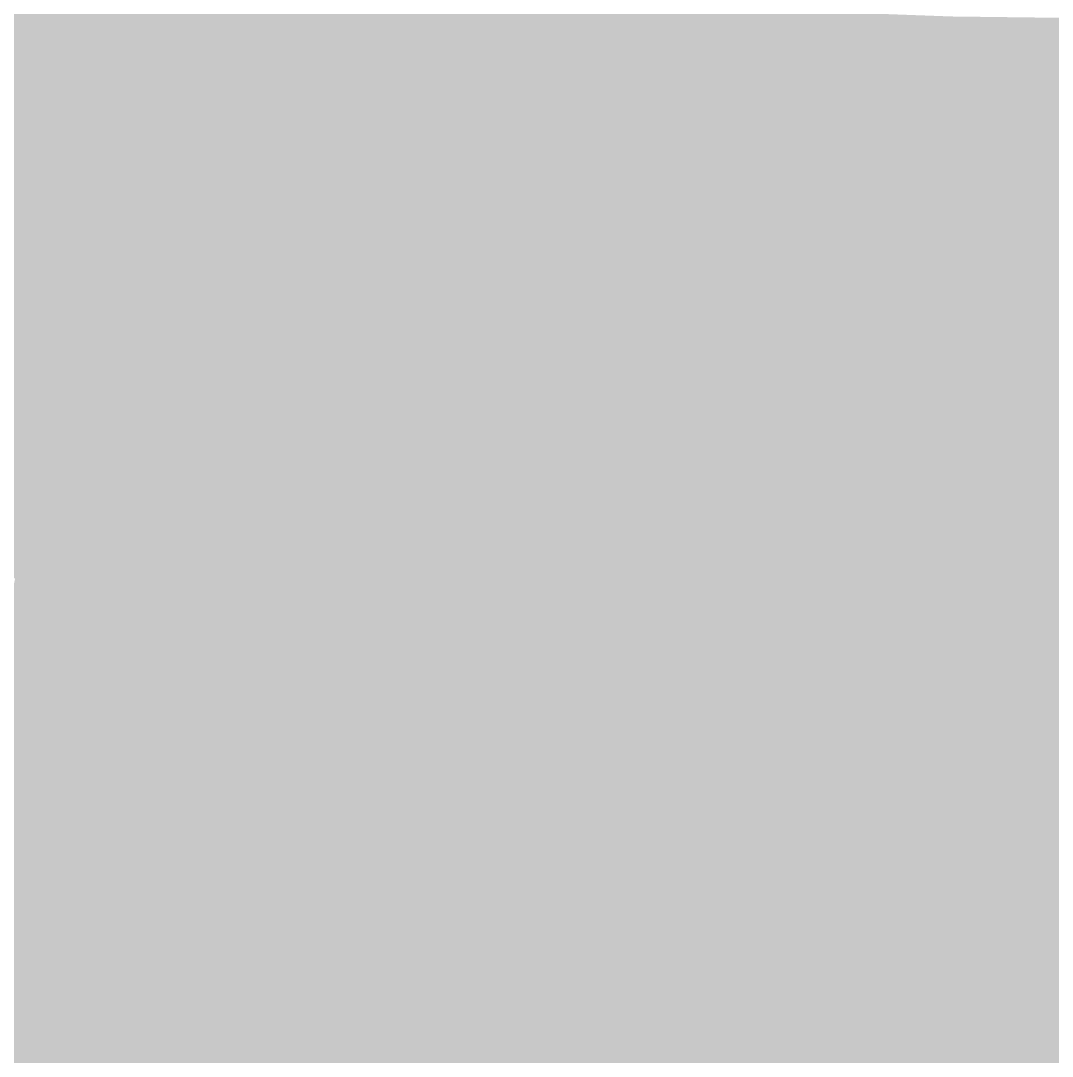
# Model space of a CAD drawing. Header units: inches. Extents: x -266 to 784, y -170 to 213.
# Drawn here: x -25.23 to -0.37, y -139.01 to -114.07 of the extents above; entities that cross this region are included whole.
import ezdxf

# ---------------------------------------------------------------- set-up
doc = ezdxf.new("R2010")
doc.units = ezdxf.units.IN
doc.header["$MEASUREMENT"] = 0

msp = doc.modelspace()

# ---------------------------------------------------------------- linework, layer by layer
at = {"color": 181, "true_color": 0x9b74ea}
msp.add_solid([(-19.660617, -113.306929), (-19.831579, -114.292207), (-22.435387, -112.790307), (-22.630477, -113.771093)], dxfattribs=at)
at = {"color": 181, "true_color": 0xa376ee}
msp.add_solid([(-13.954817, -113.142667), (-14.077228, -114.135146), (-16.727274, -112.766122), (-16.874005, -113.755299)], dxfattribs=at)
at = {"color": 193, "true_color": 0x9572e5}
msp.add_solid([(-22.630477, -113.771093), (-22.825568, -114.751878), (-25.415744, -113.181447), (-25.634845, -114.157149)], dxfattribs=at)
at = {"color": 181, "true_color": 0xa676ee}
msp.add_solid([(-11.173954, -113.451059), (-11.271971, -114.446244), (-13.954817, -113.142667), (-14.077228, -114.135146)], dxfattribs=at)
at = {"color": 181, "true_color": 0x9e74ea}
msp.add_solid([(-16.874005, -113.755299), (-17.020735, -114.744475), (-19.660617, -113.306929), (-19.831579, -114.292207)], dxfattribs=at)
at = {"color": 181, "true_color": 0xa976ee}
msp.add_solid([(-8.38636, -113.691112), (-8.459925, -114.688403), (-11.173954, -113.451059), (-11.271971, -114.446244)], dxfattribs=at)
at = {"color": 181, "true_color": 0xac76ee}
msp.add_solid([(-5.593715, -113.862682), (-5.642783, -114.861477), (-8.38636, -113.691112), (-8.459925, -114.688403)], dxfattribs=at)
at = {"color": 193, "true_color": 0x9872e5}
msp.add_solid([(-19.831579, -114.292207), (-20.002541, -115.277484), (-22.630477, -113.771093), (-22.825568, -114.751878)], dxfattribs=at)
at = {"color": 181, "true_color": 0xa074ea}
msp.add_solid([(-14.077228, -114.135146), (-14.199638, -115.127626), (-16.874005, -113.755299), (-17.020735, -114.744475)], dxfattribs=at)
at = {"color": 181, "true_color": 0xae76ee}
msp.add_solid([(-2.7977, -113.965665), (-2.822241, -114.965364), (-5.593715, -113.862682), (-5.642783, -114.861477)], dxfattribs=at)
at = {"color": 191, "true_color": 0xb176ee}
msp.add_solid([(0, -114), (0, -115), (-2.7977, -113.965665), (-2.822241, -114.965364)], dxfattribs=at)
at = {"color": 193, "true_color": 0x9370e1}
msp.add_solid([(-22.825568, -114.751878), (-23.020658, -115.732663), (-25.634845, -114.157149), (-25.853946, -115.132851)], dxfattribs=at)
at = {"color": 181, "true_color": 0xa374ea}
msp.add_solid([(-11.271971, -114.446244), (-11.369988, -115.441428), (-14.077228, -114.135146), (-14.199638, -115.127626)], dxfattribs=at)
at = {"color": 193, "true_color": 0x9b72e5}
msp.add_solid([(-17.020735, -114.744475), (-17.167466, -115.733652), (-19.831579, -114.292207), (-20.002541, -115.277484)], dxfattribs=at)
at = {"color": 181, "true_color": 0xa674ea}
msp.add_solid([(-8.459925, -114.688403), (-8.533489, -115.685693), (-11.271971, -114.446244), (-11.369988, -115.441428)], dxfattribs=at)
at = {"color": 181, "true_color": 0xa974ea}
msp.add_solid([(-5.642783, -114.861477), (-5.69185, -115.860273), (-8.459925, -114.688403), (-8.533489, -115.685693)], dxfattribs=at)
at = {"color": 193, "true_color": 0x9570e1}
msp.add_solid([(-20.002541, -115.277484), (-20.173503, -116.262762), (-22.825568, -114.751878), (-23.020658, -115.732663)], dxfattribs=at)
at = {"color": 193, "true_color": 0x9d72e5}
msp.add_solid([(-14.199638, -115.127626), (-14.322049, -116.120106), (-17.020735, -114.744475), (-17.167466, -115.733652)], dxfattribs=at)
at = {"color": 181, "true_color": 0xab74ea}
msp.add_solid([(-2.822241, -114.965364), (-2.846783, -115.965063), (-5.642783, -114.861477), (-5.69185, -115.860273)], dxfattribs=at)
at = {"color": 181, "true_color": 0xae74ea}
msp.add_solid([(0, -115), (0, -116), (-2.822241, -114.965364), (-2.846783, -115.965063)], dxfattribs=at)
at = {"color": 193, "true_color": 0x906edd}
msp.add_solid([(-23.020658, -115.732663), (-23.215748, -116.713448), (-25.853946, -115.132851), (-26.073048, -116.108553)], dxfattribs=at)
at = {"color": 193, "true_color": 0xa072e5}
msp.add_solid([(-11.369988, -115.441428), (-11.468005, -116.436613), (-14.199638, -115.127626), (-14.322049, -116.120106)], dxfattribs=at)
at = {"color": 193, "true_color": 0x9870e1}
msp.add_solid([(-17.167466, -115.733652), (-17.314196, -116.722828), (-20.002541, -115.277484), (-20.173503, -116.262762)], dxfattribs=at)
at = {"color": 181, "true_color": 0xa372e5}
msp.add_solid([(-8.533489, -115.685693), (-8.607054, -116.682983), (-11.369988, -115.441428), (-11.468005, -116.436613)], dxfattribs=at)
at = {"color": 181, "true_color": 0xa572e5}
msp.add_solid([(-5.69185, -115.860273), (-5.740918, -116.859068), (-8.533489, -115.685693), (-8.607054, -116.682983)], dxfattribs=at)
at = {"color": 193, "true_color": 0x926edd}
msp.add_solid([(-20.173503, -116.262762), (-20.344465, -117.248039), (-23.020658, -115.732663), (-23.215748, -116.713448)], dxfattribs=at)
at = {"color": 193, "true_color": 0x9a70e1}
msp.add_solid([(-14.322049, -116.120106), (-14.44446, -117.112585), (-17.167466, -115.733652), (-17.314196, -116.722828)], dxfattribs=at)
at = {"color": 203, "true_color": 0xa872e5}
msp.add_solid([(-2.846783, -115.965063), (-2.871324, -116.964762), (-5.69185, -115.860273), (-5.740918, -116.859068)], dxfattribs=at)
at = {"color": 203, "true_color": 0xab72e5}
msp.add_solid([(0, -116), (0, -117), (-2.846783, -115.965063), (-2.871324, -116.964762)], dxfattribs=at)
at = {"color": 193, "true_color": 0x8d6cd9}
msp.add_solid([(-23.215748, -116.713448), (-23.410839, -117.694234), (-26.073048, -116.108553), (-26.292149, -117.084256)], dxfattribs=at)
at = {"color": 193, "true_color": 0x9d70e1}
msp.add_solid([(-11.468005, -116.436613), (-11.566023, -117.431798), (-14.322049, -116.120106), (-14.44446, -117.112585)], dxfattribs=at)
at = {"color": 193, "true_color": 0x956edd}
msp.add_solid([(-17.314196, -116.722828), (-17.460926, -117.712005), (-20.173503, -116.262762), (-20.344465, -117.248039)], dxfattribs=at)
at = {"color": 193, "true_color": 0xa070e1}
msp.add_solid([(-8.607054, -116.682983), (-8.680619, -117.680274), (-11.468005, -116.436613), (-11.566023, -117.431798)], dxfattribs=at)
at = {"color": 193, "true_color": 0x8f6cd9}
msp.add_solid([(-20.344465, -117.248039), (-20.515427, -118.233317), (-23.215748, -116.713448), (-23.410839, -117.694234)], dxfattribs=at)
at = {"color": 193, "true_color": 0xa270e1}
msp.add_solid([(-5.740918, -116.859068), (-5.789986, -117.857864), (-8.607054, -116.682983), (-8.680619, -117.680274)], dxfattribs=at)
at = {"color": 193, "true_color": 0x986edd}
msp.add_solid([(-14.44446, -117.112585), (-14.56687, -118.105065), (-17.314196, -116.722828), (-17.460926, -117.712005)], dxfattribs=at)
at = {"color": 193, "true_color": 0xa570e1}
msp.add_solid([(-2.871324, -116.964762), (-2.895865, -117.964461), (-5.740918, -116.859068), (-5.789986, -117.857864)], dxfattribs=at)
at = {"color": 203, "true_color": 0xa870e1}
msp.add_solid([(0, -117), (0, -118), (-2.871324, -116.964762), (-2.895865, -117.964461)], dxfattribs=at)
at = {"color": 183, "true_color": 0x8a6ad4}
msp.add_solid([(-23.410839, -117.694234), (-23.605929, -118.675019), (-26.292149, -117.084256), (-26.51125, -118.059958)], dxfattribs=at)
at = {"color": 193, "true_color": 0x9a6edd}
msp.add_solid([(-11.566023, -117.431798), (-11.66404, -118.426982), (-14.44446, -117.112585), (-14.56687, -118.105065)], dxfattribs=at)
at = {"color": 193, "true_color": 0x926cd9}
msp.add_solid([(-17.460926, -117.712005), (-17.607657, -118.701181), (-20.344465, -117.248039), (-20.515427, -118.233317)], dxfattribs=at)
at = {"color": 193, "true_color": 0x9d6edd}
msp.add_solid([(-8.680619, -117.680274), (-8.754183, -118.677564), (-11.566023, -117.431798), (-11.66404, -118.426982)], dxfattribs=at)
at = {"color": 193, "true_color": 0x8d6ad4}
msp.add_solid([(-20.515427, -118.233317), (-20.686389, -119.218595), (-23.410839, -117.694234), (-23.605929, -118.675019)], dxfattribs=at)
at = {"color": 193, "true_color": 0x956cd9}
msp.add_solid([(-14.56687, -118.105065), (-14.689281, -119.097544), (-17.460926, -117.712005), (-17.607657, -118.701181)], dxfattribs=at)
at = {"color": 193, "true_color": 0x9f6edd}
msp.add_solid([(-5.789986, -117.857864), (-5.839053, -118.856659), (-8.680619, -117.680274), (-8.754183, -118.677564)], dxfattribs=at)
at = {"color": 193, "true_color": 0xa26edd}
msp.add_solid([(-2.895865, -117.964461), (-2.920406, -118.964159), (-5.789986, -117.857864), (-5.839053, -118.856659)], dxfattribs=at)
at = {"color": 193, "true_color": 0xa56edd}
msp.add_solid([(0, -118), (0, -119), (-2.895865, -117.964461), (-2.920406, -118.964159)], dxfattribs=at)
at = {"color": 183, "true_color": 0x8768d0}
msp.add_solid([(-23.605929, -118.675019), (-23.801019, -119.655804), (-26.51125, -118.059958), (-26.730351, -119.03566)], dxfattribs=at)
at = {"color": 193, "true_color": 0x976cd9}
msp.add_solid([(-11.66404, -118.426982), (-11.762057, -119.422167), (-14.56687, -118.105065), (-14.689281, -119.097544)], dxfattribs=at)
at = {"color": 193, "true_color": 0x8f6ad4}
msp.add_solid([(-17.607657, -118.701181), (-17.754387, -119.690358), (-20.515427, -118.233317), (-20.686389, -119.218595)], dxfattribs=at)
at = {"color": 193, "true_color": 0x9a6cd9}
msp.add_solid([(-8.754183, -118.677564), (-8.827748, -119.674855), (-11.66404, -118.426982), (-11.762057, -119.422167)], dxfattribs=at)
at = {"color": 183, "true_color": 0x8a68d0}
msp.add_solid([(-20.686389, -119.218595), (-20.85735, -120.203872), (-23.605929, -118.675019), (-23.801019, -119.655804)], dxfattribs=at)
at = {"color": 193, "true_color": 0x926ad4}
msp.add_solid([(-14.689281, -119.097544), (-14.811692, -120.090024), (-17.607657, -118.701181), (-17.754387, -119.690358)], dxfattribs=at)
at = {"color": 193, "true_color": 0x9c6cd9}
msp.add_solid([(-5.839053, -118.856659), (-5.888121, -119.855455), (-8.754183, -118.677564), (-8.827748, -119.674855)], dxfattribs=at)
at = {"color": 193, "true_color": 0x9f6cd9}
msp.add_solid([(-2.920406, -118.964159), (-2.944947, -119.963858), (-5.839053, -118.856659), (-5.888121, -119.855455)], dxfattribs=at)
at = {"color": 193, "true_color": 0xa16cd9}
msp.add_solid([(0, -119), (0, -120), (-2.920406, -118.964159), (-2.944947, -119.963858)], dxfattribs=at)
at = {"color": 183, "true_color": 0x8565cc}
msp.add_solid([(-23.801019, -119.655804), (-23.99611, -120.636589), (-26.730351, -119.03566), (-26.949453, -120.011362)], dxfattribs=at)
at = {"color": 193, "true_color": 0x946ad4}
msp.add_solid([(-11.762057, -119.422167), (-11.860074, -120.417352), (-14.689281, -119.097544), (-14.811692, -120.090024)], dxfattribs=at)
at = {"color": 183, "true_color": 0x8c68d0}
msp.add_solid([(-17.754387, -119.690358), (-17.901118, -120.679534), (-20.686389, -119.218595), (-20.85735, -120.203872)], dxfattribs=at)
at = {"color": 193, "true_color": 0x976ad4}
msp.add_solid([(-8.827748, -119.674855), (-8.901312, -120.672145), (-11.762057, -119.422167), (-11.860074, -120.417352)], dxfattribs=at)
at = {"color": 183, "true_color": 0x8765cc}
msp.add_solid([(-20.85735, -120.203872), (-21.028312, -121.18915), (-23.801019, -119.655804), (-23.99611, -120.636589)], dxfattribs=at)
at = {"color": 193, "true_color": 0x8f68d0}
msp.add_solid([(-14.811692, -120.090024), (-14.934102, -121.082503), (-17.754387, -119.690358), (-17.901118, -120.679534)], dxfattribs=at)
at = {"color": 193, "true_color": 0x996ad4}
msp.add_solid([(-5.888121, -119.855455), (-5.937189, -120.85425), (-8.827748, -119.674855), (-8.901312, -120.672145)], dxfattribs=at)
at = {"color": 193, "true_color": 0x9c6ad4}
msp.add_solid([(-2.944947, -119.963858), (-2.969489, -120.963557), (-5.888121, -119.855455), (-5.937189, -120.85425)], dxfattribs=at)
at = {"color": 183, "true_color": 0x8263c8}
msp.add_solid([(-23.99611, -120.636589), (-24.1912, -121.617375), (-26.949453, -120.011362), (-27.168554, -120.987064)], dxfattribs=at)
at = {"color": 183, "true_color": 0x8965cc}
msp.add_solid([(-17.901118, -120.679534), (-18.047848, -121.668711), (-20.85735, -120.203872), (-21.028312, -121.18915)], dxfattribs=at)
at = {"color": 193, "true_color": 0x9168d0}
msp.add_solid([(-11.860074, -120.417352), (-11.958091, -121.412537), (-14.811692, -120.090024), (-14.934102, -121.082503)], dxfattribs=at)
at = {"color": 193, "true_color": 0x9e6ad4}
msp.add_solid([(0, -120), (0, -121), (-2.944947, -119.963858), (-2.969489, -120.963557)], dxfattribs=at)
at = {"color": 193, "true_color": 0x9468d0}
msp.add_solid([(-8.901312, -120.672145), (-8.974877, -121.669436), (-11.860074, -120.417352), (-11.958091, -121.412537)], dxfattribs=at)
at = {"color": 183, "true_color": 0x8463c8}
msp.add_solid([(-21.028312, -121.18915), (-21.199274, -122.174428), (-23.99611, -120.636589), (-24.1912, -121.617375)], dxfattribs=at)
at = {"color": 183, "true_color": 0x8c65cc}
msp.add_solid([(-14.934102, -121.082503), (-15.056513, -122.074983), (-17.901118, -120.679534), (-18.047848, -121.668711)], dxfattribs=at)
at = {"color": 193, "true_color": 0x9668d0}
msp.add_solid([(-5.937189, -120.85425), (-5.986256, -121.853046), (-8.901312, -120.672145), (-8.974877, -121.669436)], dxfattribs=at)
at = {"color": 193, "true_color": 0x9968d0}
msp.add_solid([(-2.969489, -120.963557), (-2.99403, -121.963256), (-5.937189, -120.85425), (-5.986256, -121.853046)], dxfattribs=at)
at = {"color": 183, "true_color": 0x7f61c3}
msp.add_solid([(-24.1912, -121.617375), (-24.38629, -122.59816), (-27.168554, -120.987064), (-27.387655, -121.962766)], dxfattribs=at)
at = {"color": 183, "true_color": 0x8763c8}
msp.add_solid([(-18.047848, -121.668711), (-18.194579, -122.657887), (-21.028312, -121.18915), (-21.199274, -122.174428)], dxfattribs=at)
at = {"color": 193, "true_color": 0x8e65cc}
msp.add_solid([(-11.958091, -121.412537), (-12.056108, -122.407721), (-14.934102, -121.082503), (-15.056513, -122.074983)], dxfattribs=at)
at = {"color": 193, "true_color": 0x9b68d0}
msp.add_solid([(0, -121), (0, -122), (-2.969489, -120.963557), (-2.99403, -121.963256)], dxfattribs=at)
at = {"color": 193, "true_color": 0x9165cc}
msp.add_solid([(-8.974877, -121.669436), (-9.048441, -122.666726), (-11.958091, -121.412537), (-12.056108, -122.407721)], dxfattribs=at)
at = {"color": 183, "true_color": 0x8161c3}
msp.add_solid([(-21.199274, -122.174428), (-21.370236, -123.159705), (-24.1912, -121.617375), (-24.38629, -122.59816)], dxfattribs=at)
at = {"color": 183, "true_color": 0x8963c8}
msp.add_solid([(-15.056513, -122.074983), (-15.178924, -123.067462), (-18.047848, -121.668711), (-18.194579, -122.657887)], dxfattribs=at)
at = {"color": 193, "true_color": 0x9365cc}
msp.add_solid([(-5.986256, -121.853046), (-6.035324, -122.851841), (-8.974877, -121.669436), (-9.048441, -122.666726)], dxfattribs=at)
at = {"color": 193, "true_color": 0x9565cc}
msp.add_solid([(-2.99403, -121.963256), (-3.018571, -122.962955), (-5.986256, -121.853046), (-6.035324, -122.851841)], dxfattribs=at)
at = {"color": 183, "true_color": 0x7c5fbf}
msp.add_solid([(-24.38629, -122.59816), (-24.581381, -123.578945), (-27.387655, -121.962766), (-27.606756, -122.938468)], dxfattribs=at)
at = {"color": 183, "true_color": 0x8461c3}
msp.add_solid([(-18.194579, -122.657887), (-18.341309, -123.647064), (-21.199274, -122.174428), (-21.370236, -123.159705)], dxfattribs=at)
at = {"color": 183, "true_color": 0x8b63c8}
msp.add_solid([(-12.056108, -122.407721), (-12.154125, -123.402906), (-15.056513, -122.074983), (-15.178924, -123.067462)], dxfattribs=at)
at = {"color": 193, "true_color": 0x9865cc}
msp.add_solid([(0, -122), (0, -123), (-2.99403, -121.963256), (-3.018571, -122.962955)], dxfattribs=at)
at = {"color": 193, "true_color": 0x8e63c8}
msp.add_solid([(-9.048441, -122.666726), (-9.122006, -123.664017), (-12.056108, -122.407721), (-12.154125, -123.402906)], dxfattribs=at)
at = {"color": 183, "true_color": 0x7e5fbf}
msp.add_solid([(-21.370236, -123.159705), (-21.541198, -124.144983), (-24.38629, -122.59816), (-24.581381, -123.578945)], dxfattribs=at)
at = {"color": 183, "true_color": 0x8661c3}
msp.add_solid([(-15.178924, -123.067462), (-15.301334, -124.059942), (-18.194579, -122.657887), (-18.341309, -123.647064)], dxfattribs=at)
at = {"color": 193, "true_color": 0x9063c8}
msp.add_solid([(-6.035324, -122.851841), (-6.084392, -123.850637), (-9.048441, -122.666726), (-9.122006, -123.664017)], dxfattribs=at)
at = {"color": 183, "true_color": 0x795dbb}
msp.add_solid([(-24.581381, -123.578945), (-24.776471, -124.559731), (-27.606756, -122.938468), (-27.825858, -123.914171)], dxfattribs=at)
at = {"color": 193, "true_color": 0x9263c8}
msp.add_solid([(-3.018571, -122.962955), (-3.043112, -123.962654), (-6.035324, -122.851841), (-6.084392, -123.850637)], dxfattribs=at)
at = {"color": 183, "true_color": 0x815fbf}
msp.add_solid([(-18.341309, -123.647064), (-18.48804, -124.63624), (-21.370236, -123.159705), (-21.541198, -124.144983)], dxfattribs=at)
at = {"color": 183, "true_color": 0x8861c3}
msp.add_solid([(-12.154125, -123.402906), (-12.252143, -124.398091), (-15.178924, -123.067462), (-15.301334, -124.059942)], dxfattribs=at)
at = {"color": 193, "true_color": 0x9563c8}
msp.add_solid([(0, -123), (0, -124), (-3.018571, -122.962955), (-3.043112, -123.962654)], dxfattribs=at)
at = {"color": 183, "true_color": 0x8b61c3}
msp.add_solid([(-9.122006, -123.664017), (-9.19557, -124.661307), (-12.154125, -123.402906), (-12.252143, -124.398091)], dxfattribs=at)
at = {"color": 183, "true_color": 0x7c5dbb}
msp.add_solid([(-21.541198, -124.144983), (-21.71216, -125.130261), (-24.581381, -123.578945), (-24.776471, -124.559731)], dxfattribs=at)
at = {"color": 183, "true_color": 0x835fbf}
msp.add_solid([(-15.301334, -124.059942), (-15.423745, -125.052421), (-18.341309, -123.647064), (-18.48804, -124.63624)], dxfattribs=at)
at = {"color": 193, "true_color": 0x8d61c3}
msp.add_solid([(-6.084392, -123.850637), (-6.133459, -124.849432), (-9.122006, -123.664017), (-9.19557, -124.661307)], dxfattribs=at)
at = {"color": 183, "true_color": 0x775bb6}
msp.add_solid([(-24.776471, -124.559731), (-24.971561, -125.540516), (-27.825858, -123.914171), (-28.044959, -124.889873)], dxfattribs=at)
at = {"color": 193, "true_color": 0x8f61c3}
msp.add_solid([(-3.043112, -123.962654), (-3.067654, -124.962352), (-6.084392, -123.850637), (-6.133459, -124.849432)], dxfattribs=at)
at = {"color": 183, "true_color": 0x7e5dbb}
msp.add_solid([(-18.48804, -124.63624), (-18.63477, -125.625417), (-21.541198, -124.144983), (-21.71216, -125.130261)], dxfattribs=at)
at = {"color": 183, "true_color": 0x855fbf}
msp.add_solid([(-12.252143, -124.398091), (-12.35016, -125.393276), (-15.301334, -124.059942), (-15.423745, -125.052421)], dxfattribs=at)
at = {"color": 193, "true_color": 0x9161c3}
msp.add_solid([(0, -124), (0, -125), (-3.043112, -123.962654), (-3.067654, -124.962352)], dxfattribs=at)
at = {"color": 183, "true_color": 0x885fbf}
msp.add_solid([(-9.19557, -124.661307), (-9.269135, -125.658598), (-12.252143, -124.398091), (-12.35016, -125.393276)], dxfattribs=at)
at = {"color": 183, "true_color": 0x795bb6}
msp.add_solid([(-21.71216, -125.130261), (-21.883122, -126.115538), (-24.776471, -124.559731), (-24.971561, -125.540516)], dxfattribs=at)
at = {"color": 183, "true_color": 0x805dbb}
msp.add_solid([(-15.423745, -125.052421), (-15.546156, -126.044901), (-18.48804, -124.63624), (-18.63477, -125.625417)], dxfattribs=at)
at = {"color": 183, "true_color": 0x8a5fbf}
msp.add_solid([(-6.133459, -124.849432), (-6.182527, -125.848227), (-9.19557, -124.661307), (-9.269135, -125.658598)], dxfattribs=at)
at = {"color": 195, "true_color": 0x7459b2}
msp.add_solid([(-24.971561, -125.540516), (-25.166652, -126.521301), (-28.044959, -124.889873), (-28.26406, -125.865575)], dxfattribs=at)
at = {"color": 183, "true_color": 0x8c5fbf}
msp.add_solid([(-3.067654, -124.962352), (-3.092195, -125.962051), (-6.133459, -124.849432), (-6.182527, -125.848227)], dxfattribs=at)
at = {"color": 183, "true_color": 0x7b5bb6}
msp.add_solid([(-18.63477, -125.625417), (-18.781501, -126.614593), (-21.71216, -125.130261), (-21.883122, -126.115538)], dxfattribs=at)
at = {"color": 183, "true_color": 0x825dbb}
msp.add_solid([(-12.35016, -125.393276), (-12.448177, -126.38846), (-15.423745, -125.052421), (-15.546156, -126.044901)], dxfattribs=at)
at = {"color": 193, "true_color": 0x8e5fbf}
msp.add_solid([(0, -125), (0, -126), (-3.067654, -124.962352), (-3.092195, -125.962051)], dxfattribs=at)
at = {"color": 183, "true_color": 0x845dbb}
msp.add_solid([(-9.269135, -125.658598), (-9.3427, -126.655888), (-12.35016, -125.393276), (-12.448177, -126.38846)], dxfattribs=at)
at = {"color": 195, "true_color": 0x7659b2}
msp.add_solid([(-21.883122, -126.115538), (-22.054084, -127.100816), (-24.971561, -125.540516), (-25.166652, -126.521301)], dxfattribs=at)
at = {"color": 183, "true_color": 0x7d5bb6}
msp.add_solid([(-15.546156, -126.044901), (-15.668566, -127.03738), (-18.63477, -125.625417), (-18.781501, -126.614593)], dxfattribs=at)
at = {"color": 183, "true_color": 0x875dbb}
msp.add_solid([(-6.182527, -125.848227), (-6.231595, -126.847023), (-9.269135, -125.658598), (-9.3427, -126.655888)], dxfattribs=at)
at = {"color": 195, "true_color": 0x7156ae}
msp.add_solid([(-25.166652, -126.521301), (-25.361742, -127.502086), (-28.26406, -125.865575), (-28.483161, -126.841277)], dxfattribs=at)
at = {"color": 183, "true_color": 0x895dbb}
msp.add_solid([(-3.092195, -125.962051), (-3.116736, -126.96175), (-6.182527, -125.848227), (-6.231595, -126.847023)], dxfattribs=at)
at = {"color": 195, "true_color": 0x7859b2}
msp.add_solid([(-18.781501, -126.614593), (-18.928231, -127.60377), (-21.883122, -126.115538), (-22.054084, -127.100816)], dxfattribs=at)
at = {"color": 183, "true_color": 0x7f5bb6}
msp.add_solid([(-12.448177, -126.38846), (-12.546194, -127.383645), (-15.546156, -126.044901), (-15.668566, -127.03738)], dxfattribs=at)
at = {"color": 183, "true_color": 0x8b5dbb}
msp.add_solid([(0, -126), (0, -127), (-3.092195, -125.962051), (-3.116736, -126.96175)], dxfattribs=at)
at = {"color": 183, "true_color": 0x815bb6}
msp.add_solid([(-9.3427, -126.655888), (-9.416264, -127.653178), (-12.448177, -126.38846), (-12.546194, -127.383645)], dxfattribs=at)
at = {"color": 195, "true_color": 0x7356ae}
msp.add_solid([(-22.054084, -127.100816), (-22.225046, -128.086094), (-25.166652, -126.521301), (-25.361742, -127.502086)], dxfattribs=at)
at = {"color": 195, "true_color": 0x7a59b2}
msp.add_solid([(-15.668566, -127.03738), (-15.790977, -128.02986), (-18.781501, -126.614593), (-18.928231, -127.60377)], dxfattribs=at)
at = {"color": 183, "true_color": 0x845bb6}
msp.add_solid([(-6.231595, -126.847023), (-6.280662, -127.845818), (-9.3427, -126.655888), (-9.416264, -127.653178)], dxfattribs=at)
at = {"color": 183, "true_color": 0x865bb6}
msp.add_solid([(-3.116736, -126.96175), (-3.141277, -127.961449), (-6.231595, -126.847023), (-6.280662, -127.845818)], dxfattribs=at)
at = {"color": 195, "true_color": 0x7556ae}
msp.add_solid([(-18.928231, -127.60377), (-19.074962, -128.592946), (-22.054084, -127.100816), (-22.225046, -128.086094)], dxfattribs=at)
at = {"color": 183, "true_color": 0x7c59b2}
msp.add_solid([(-12.546194, -127.383645), (-12.644211, -128.37883), (-15.668566, -127.03738), (-15.790977, -128.02986)], dxfattribs=at)
at = {"color": 183, "true_color": 0x885bb6}
msp.add_solid([(0, -127), (0, -128), (-3.116736, -126.96175), (-3.141277, -127.961449)], dxfattribs=at)
at = {"color": 205, "true_color": 0x7e59b2}
msp.add_solid([(-9.416264, -127.653178), (-9.489829, -128.650469), (-12.546194, -127.383645), (-12.644211, -128.37883)], dxfattribs=at)
at = {"color": 195, "true_color": 0x7054aa}
msp.add_solid([(-22.225046, -128.086094), (-22.396007, -129.071371), (-25.361742, -127.502086), (-25.556832, -128.482872)], dxfattribs=at)
at = {"color": 195, "true_color": 0x7756ae}
msp.add_solid([(-15.790977, -128.02986), (-15.913388, -129.022339), (-18.928231, -127.60377), (-19.074962, -128.592946)], dxfattribs=at)
at = {"color": 205, "true_color": 0x8059b2}
msp.add_solid([(-6.280662, -127.845818), (-6.32973, -128.844614), (-9.416264, -127.653178), (-9.489829, -128.650469)], dxfattribs=at)
at = {"color": 205, "true_color": 0x8359b2}
msp.add_solid([(-3.141277, -127.961449), (-3.165818, -128.961148), (-6.280662, -127.845818), (-6.32973, -128.844614)], dxfattribs=at)
at = {"color": 195, "true_color": 0x7254aa}
msp.add_solid([(-19.074962, -128.592946), (-19.221692, -129.582123), (-22.225046, -128.086094), (-22.396007, -129.071371)], dxfattribs=at)
at = {"color": 195, "true_color": 0x7956ae}
msp.add_solid([(-12.644211, -128.37883), (-12.742228, -129.374014), (-15.790977, -128.02986), (-15.913388, -129.022339)], dxfattribs=at)
at = {"color": 205, "true_color": 0x8559b2}
msp.add_solid([(0, -128), (0, -129), (-3.141277, -127.961449), (-3.165818, -128.961148)], dxfattribs=at)
at = {"color": 195, "true_color": 0x7b56ae}
msp.add_solid([(-9.489829, -128.650469), (-9.563393, -129.647759), (-12.644211, -128.37883), (-12.742228, -129.374014)], dxfattribs=at)
at = {"color": 195, "true_color": 0x6d52a5}
msp.add_solid([(-22.396007, -129.071371), (-22.566969, -130.056649), (-25.556832, -128.482872), (-25.751923, -129.463657)], dxfattribs=at)
at = {"color": 195, "true_color": 0x7454aa}
msp.add_solid([(-15.913388, -129.022339), (-16.035798, -130.014819), (-19.074962, -128.592946), (-19.221692, -129.582123)], dxfattribs=at)
at = {"color": 205, "true_color": 0x7d56ae}
msp.add_solid([(-6.32973, -128.844614), (-6.378798, -129.843409), (-9.489829, -128.650469), (-9.563393, -129.647759)], dxfattribs=at)
at = {"color": 205, "true_color": 0x7f56ae}
msp.add_solid([(-3.165818, -128.961148), (-3.19036, -129.960846), (-6.32973, -128.844614), (-6.378798, -129.843409)], dxfattribs=at)
at = {"color": 195, "true_color": 0x6f52a5}
msp.add_solid([(-19.221692, -129.582123), (-19.368423, -130.571299), (-22.396007, -129.071371), (-22.566969, -130.056649)], dxfattribs=at)
at = {"color": 195, "true_color": 0x7654aa}
msp.add_solid([(-12.742228, -129.374014), (-12.840245, -130.369199), (-15.913388, -129.022339), (-16.035798, -130.014819)], dxfattribs=at)
at = {"color": 205, "true_color": 0x8256ae}
msp.add_solid([(0, -129), (0, -130), (-3.165818, -128.961148), (-3.19036, -129.960846)], dxfattribs=at)
at = {"color": 195, "true_color": 0x7854aa}
msp.add_solid([(-9.563393, -129.647759), (-9.636958, -130.64505), (-12.742228, -129.374014), (-12.840245, -130.369199)], dxfattribs=at)
at = {"color": 195, "true_color": 0x6b50a1}
msp.add_solid([(-22.566969, -130.056649), (-22.737931, -131.041926), (-25.751923, -129.463657), (-25.947013, -130.444442)], dxfattribs=at)
at = {"color": 195, "true_color": 0x7152a5}
msp.add_solid([(-16.035798, -130.014819), (-16.158209, -131.007299), (-19.221692, -129.582123), (-19.368423, -130.571299)], dxfattribs=at)
at = {"color": 195, "true_color": 0x7a54aa}
msp.add_solid([(-6.378798, -129.843409), (-6.427865, -130.842205), (-9.563393, -129.647759), (-9.636958, -130.64505)], dxfattribs=at)
at = {"color": 205, "true_color": 0x7c54aa}
msp.add_solid([(-3.19036, -129.960846), (-3.214901, -130.960545), (-6.378798, -129.843409), (-6.427865, -130.842205)], dxfattribs=at)
at = {"color": 195, "true_color": 0x6d50a1}
msp.add_solid([(-19.368423, -130.571299), (-19.515153, -131.560476), (-22.566969, -130.056649), (-22.737931, -131.041926)], dxfattribs=at)
at = {"color": 195, "true_color": 0x7352a5}
msp.add_solid([(-12.840245, -130.369199), (-12.938263, -131.364384), (-16.035798, -130.014819), (-16.158209, -131.007299)], dxfattribs=at)
at = {"color": 205, "true_color": 0x7e54aa}
msp.add_solid([(0, -130), (0, -131), (-3.19036, -129.960846), (-3.214901, -130.960545)], dxfattribs=at)
at = {"color": 195, "true_color": 0x7552a5}
msp.add_solid([(-9.636958, -130.64505), (-9.710522, -131.64234), (-12.840245, -130.369199), (-12.938263, -131.364384)], dxfattribs=at)
at = {"color": 185, "true_color": 0x684e9d}
msp.add_solid([(-22.737931, -131.041926), (-22.908893, -132.027204), (-25.947013, -130.444442), (-26.142103, -131.425228)], dxfattribs=at)
at = {"color": 195, "true_color": 0x6e50a1}
msp.add_solid([(-16.158209, -131.007299), (-16.28062, -131.999778), (-19.368423, -130.571299), (-19.515153, -131.560476)], dxfattribs=at)
at = {"color": 195, "true_color": 0x7752a5}
msp.add_solid([(-6.427865, -130.842205), (-6.476933, -131.841), (-9.636958, -130.64505), (-9.710522, -131.64234)], dxfattribs=at)
at = {"color": 195, "true_color": 0x7952a5}
msp.add_solid([(-3.214901, -130.960545), (-3.239442, -131.960244), (-6.427865, -130.842205), (-6.476933, -131.841)], dxfattribs=at)
at = {"color": 195, "true_color": 0x6a4e9d}
msp.add_solid([(-19.515153, -131.560476), (-19.661884, -132.549652), (-22.737931, -131.041926), (-22.908893, -132.027204)], dxfattribs=at)
at = {"color": 195, "true_color": 0x7050a1}
msp.add_solid([(-12.938263, -131.364384), (-13.03628, -132.359569), (-16.158209, -131.007299), (-16.28062, -131.999778)], dxfattribs=at)
at = {"color": 195, "true_color": 0x7b52a5}
msp.add_solid([(0, -131), (0, -132), (-3.214901, -130.960545), (-3.239442, -131.960244)], dxfattribs=at)
at = {"color": 185, "true_color": 0x654c99}
msp.add_solid([(-22.908893, -132.027204), (-23.079855, -133.012482), (-26.142103, -131.425228), (-26.337193, -132.406013)], dxfattribs=at)
at = {"color": 195, "true_color": 0x7250a1}
msp.add_solid([(-9.710522, -131.64234), (-9.784087, -132.639631), (-12.938263, -131.364384), (-13.03628, -132.359569)], dxfattribs=at)
at = {"color": 195, "true_color": 0x6c4e9d}
msp.add_solid([(-16.28062, -131.999778), (-16.40303, -132.992258), (-19.515153, -131.560476), (-19.661884, -132.549652)], dxfattribs=at)
at = {"color": 195, "true_color": 0x7450a1}
msp.add_solid([(-6.476933, -131.841), (-6.526001, -132.839796), (-9.710522, -131.64234), (-9.784087, -132.639631)], dxfattribs=at)
at = {"color": 195, "true_color": 0x7650a1}
msp.add_solid([(-3.239442, -131.960244), (-3.263983, -132.959943), (-6.476933, -131.841), (-6.526001, -132.839796)], dxfattribs=at)
at = {"color": 185, "true_color": 0x674c99}
msp.add_solid([(-19.661884, -132.549652), (-19.808614, -133.538829), (-22.908893, -132.027204), (-23.079855, -133.012482)], dxfattribs=at)
at = {"color": 195, "true_color": 0x6d4e9d}
msp.add_solid([(-13.03628, -132.359569), (-13.134297, -133.354753), (-16.28062, -131.999778), (-16.40303, -132.992258)], dxfattribs=at)
at = {"color": 195, "true_color": 0x7850a1}
msp.add_solid([(0, -132), (0, -133), (-3.239442, -131.960244), (-3.263983, -132.959943)], dxfattribs=at)
at = {"color": 185, "true_color": 0x624a94}
msp.add_solid([(-23.079855, -133.012482), (-23.250817, -133.997759), (-26.337193, -132.406013), (-26.532284, -133.386798)], dxfattribs=at)
at = {"color": 195, "true_color": 0x6f4e9d}
msp.add_solid([(-9.784087, -132.639631), (-9.857652, -133.636921), (-13.03628, -132.359569), (-13.134297, -133.354753)], dxfattribs=at)
at = {"color": 195, "true_color": 0x694c99}
msp.add_solid([(-16.40303, -132.992258), (-16.525441, -133.984737), (-19.661884, -132.549652), (-19.808614, -133.538829)], dxfattribs=at)
at = {"color": 195, "true_color": 0x714e9d}
msp.add_solid([(-6.526001, -132.839796), (-6.575068, -133.838591), (-9.784087, -132.639631), (-9.857652, -133.636921)], dxfattribs=at)
at = {"color": 195, "true_color": 0x734e9d}
msp.add_solid([(-3.263983, -132.959943), (-3.288525, -133.959642), (-6.526001, -132.839796), (-6.575068, -133.838591)], dxfattribs=at)
at = {"color": 185, "true_color": 0x644a94}
msp.add_solid([(-19.808614, -133.538829), (-19.955345, -134.528005), (-23.079855, -133.012482), (-23.250817, -133.997759)], dxfattribs=at)
at = {"color": 195, "true_color": 0x6a4c99}
msp.add_solid([(-13.134297, -133.354753), (-13.232314, -134.349938), (-16.40303, -132.992258), (-16.525441, -133.984737)], dxfattribs=at)
at = {"color": 195, "true_color": 0x754e9d}
msp.add_solid([(0, -133), (0, -134), (-3.263983, -132.959943), (-3.288525, -133.959642)], dxfattribs=at)
at = {"color": 185, "true_color": 0x5f4890}
msp.add_solid([(-23.250817, -133.997759), (-23.421779, -134.983037), (-26.532284, -133.386798), (-26.727374, -134.367583)], dxfattribs=at)
at = {"color": 195, "true_color": 0x6c4c99}
msp.add_solid([(-9.857652, -133.636921), (-9.931216, -134.634212), (-13.134297, -133.354753), (-13.232314, -134.349938)], dxfattribs=at)
at = {"color": 185, "true_color": 0x664a94}
msp.add_solid([(-16.525441, -133.984737), (-16.647852, -134.977217), (-19.808614, -133.538829), (-19.955345, -134.528005)], dxfattribs=at)
at = {"color": 195, "true_color": 0x6e4c99}
msp.add_solid([(-6.575068, -133.838591), (-6.624136, -134.837387), (-9.857652, -133.636921), (-9.931216, -134.634212)], dxfattribs=at)
at = {"color": 195, "true_color": 0x704c99}
msp.add_solid([(-3.288525, -133.959642), (-3.313066, -134.959341), (-6.575068, -133.838591), (-6.624136, -134.837387)], dxfattribs=at)
at = {"color": 185, "true_color": 0x614890}
msp.add_solid([(-19.955345, -134.528005), (-20.102075, -135.517182), (-23.250817, -133.997759), (-23.421779, -134.983037)], dxfattribs=at)
at = {"color": 185, "true_color": 0x674a94}
msp.add_solid([(-13.232314, -134.349938), (-13.330331, -135.345123), (-16.525441, -133.984737), (-16.647852, -134.977217)], dxfattribs=at)
at = {"color": 195, "true_color": 0x724c99}
msp.add_solid([(0, -134), (0, -135), (-3.288525, -133.959642), (-3.313066, -134.959341)], dxfattribs=at)
at = {"color": 197, "true_color": 0x5c458c}
msp.add_solid([(-23.421779, -134.983037), (-23.592741, -135.968315), (-26.727374, -134.367583), (-26.922464, -135.348369)], dxfattribs=at)
at = {"color": 195, "true_color": 0x694a94}
msp.add_solid([(-9.931216, -134.634212), (-10.004781, -135.631502), (-13.232314, -134.349938), (-13.330331, -135.345123)], dxfattribs=at)
at = {"color": 185, "true_color": 0x634890}
msp.add_solid([(-16.647852, -134.977217), (-16.770263, -135.969696), (-19.955345, -134.528005), (-20.102075, -135.517182)], dxfattribs=at)
at = {"color": 195, "true_color": 0x6b4a94}
msp.add_solid([(-6.624136, -134.837387), (-6.673204, -135.836182), (-9.931216, -134.634212), (-10.004781, -135.631502)], dxfattribs=at)
at = {"color": 195, "true_color": 0x6d4a94}
msp.add_solid([(-3.313066, -134.959341), (-3.337607, -135.959039), (-6.624136, -134.837387), (-6.673204, -135.836182)], dxfattribs=at)
at = {"color": 197, "true_color": 0x5e458c}
msp.add_solid([(-20.102075, -135.517182), (-20.248805, -136.506358), (-23.421779, -134.983037), (-23.592741, -135.968315)], dxfattribs=at)
at = {"color": 185, "true_color": 0x644890}
msp.add_solid([(-13.330331, -135.345123), (-13.428348, -136.340308), (-16.647852, -134.977217), (-16.770263, -135.969696)], dxfattribs=at)
at = {"color": 195, "true_color": 0x6e4a94}
msp.add_solid([(0, -135), (0, -136), (-3.313066, -134.959341), (-3.337607, -135.959039)], dxfattribs=at)
at = {"color": 197, "true_color": 0x5a4388}
msp.add_solid([(-23.592741, -135.968315), (-23.763703, -136.953592), (-26.922464, -135.348369), (-27.117555, -136.329154)], dxfattribs=at)
at = {"color": 185, "true_color": 0x664890}
msp.add_solid([(-10.004781, -135.631502), (-10.078345, -136.628793), (-13.330331, -135.345123), (-13.428348, -136.340308)], dxfattribs=at)
at = {"color": 197, "true_color": 0x60458c}
msp.add_solid([(-16.770263, -135.969696), (-16.892673, -136.962176), (-20.102075, -135.517182), (-20.248805, -136.506358)], dxfattribs=at)
at = {"color": 185, "true_color": 0x684890}
msp.add_solid([(-6.673204, -135.836182), (-6.722271, -136.834977), (-10.004781, -135.631502), (-10.078345, -136.628793)], dxfattribs=at)
at = {"color": 195, "true_color": 0x6a4890}
msp.add_solid([(-3.337607, -135.959039), (-3.362148, -136.958738), (-6.673204, -135.836182), (-6.722271, -136.834977)], dxfattribs=at)
at = {"color": 197, "true_color": 0x5b4388}
msp.add_solid([(-20.248805, -136.506358), (-20.395536, -137.495535), (-23.592741, -135.968315), (-23.763703, -136.953592)], dxfattribs=at)
at = {"color": 197, "true_color": 0x61458c}
msp.add_solid([(-13.428348, -136.340308), (-13.526365, -137.335492), (-16.770263, -135.969696), (-16.892673, -136.962176)], dxfattribs=at)
at = {"color": 195, "true_color": 0x6b4890}
msp.add_solid([(0, -136), (0, -137), (-3.337607, -135.959039), (-3.362148, -136.958738)], dxfattribs=at)
at = {"color": 187, "true_color": 0x574183}
msp.add_solid([(-23.763703, -136.953592), (-23.934664, -137.93887), (-27.117555, -136.329154), (-27.312645, -137.309939)], dxfattribs=at)
at = {"color": 197, "true_color": 0x63458c}
msp.add_solid([(-10.078345, -136.628793), (-10.15191, -137.626083), (-13.428348, -136.340308), (-13.526365, -137.335492)], dxfattribs=at)
at = {"color": 197, "true_color": 0x5d4388}
msp.add_solid([(-16.892673, -136.962176), (-17.015084, -137.954655), (-20.248805, -136.506358), (-20.395536, -137.495535)], dxfattribs=at)
at = {"color": 197, "true_color": 0x65458c}
msp.add_solid([(-6.722271, -136.834977), (-6.771339, -137.833773), (-10.078345, -136.628793), (-10.15191, -137.626083)], dxfattribs=at)
at = {"color": 197, "true_color": 0x66458c}
msp.add_solid([(-3.362148, -136.958738), (-3.38669, -137.958437), (-6.722271, -136.834977), (-6.771339, -137.833773)], dxfattribs=at)
at = {"color": 197, "true_color": 0x584183}
msp.add_solid([(-20.395536, -137.495535), (-20.542266, -138.484711), (-23.763703, -136.953592), (-23.934664, -137.93887)], dxfattribs=at)
at = {"color": 197, "true_color": 0x5e4388}
msp.add_solid([(-13.526365, -137.335492), (-13.624383, -138.330677), (-16.892673, -136.962176), (-17.015084, -137.954655)], dxfattribs=at)
at = {"color": 207, "true_color": 0x68458c}
msp.add_solid([(0, -137), (0, -138), (-3.362148, -136.958738), (-3.38669, -137.958437)], dxfattribs=at)
at = {"color": 187, "true_color": 0x543f7f}
msp.add_solid([(-23.934664, -137.93887), (-24.105626, -138.924148), (-27.312645, -137.309939), (-27.507735, -138.290725)], dxfattribs=at)
at = {"color": 197, "true_color": 0x604388}
msp.add_solid([(-10.15191, -137.626083), (-10.225474, -138.623373), (-13.526365, -137.335492), (-13.624383, -138.330677)], dxfattribs=at)
at = {"color": 197, "true_color": 0x5a4183}
msp.add_solid([(-17.015084, -137.954655), (-17.137495, -138.947135), (-20.395536, -137.495535), (-20.542266, -138.484711)], dxfattribs=at)
at = {"color": 197, "true_color": 0x624388}
msp.add_solid([(-6.771339, -137.833773), (-6.820407, -138.832568), (-10.15191, -137.626083), (-10.225474, -138.623373)], dxfattribs=at)
at = {"color": 197, "true_color": 0x634388}
msp.add_solid([(-3.38669, -137.958437), (-3.411231, -138.958136), (-6.771339, -137.833773), (-6.820407, -138.832568)], dxfattribs=at)
at = {"color": 187, "true_color": 0x563f7f}
msp.add_solid([(-20.542266, -138.484711), (-20.688997, -139.473888), (-23.934664, -137.93887), (-24.105626, -138.924148)], dxfattribs=at)
at = {"color": 197, "true_color": 0x5b4183}
msp.add_solid([(-13.624383, -138.330677), (-13.7224, -139.325862), (-17.015084, -137.954655), (-17.137495, -138.947135)], dxfattribs=at)
at = {"color": 197, "true_color": 0x654388}
msp.add_solid([(0, -138), (0, -139), (-3.38669, -137.958437), (-3.411231, -138.958136)], dxfattribs=at)
at = {"color": 187, "true_color": 0x513d7b}
msp.add_solid([(-24.105626, -138.924148), (-24.276588, -139.909425), (-27.507735, -138.290725), (-27.702826, -139.27151)], dxfattribs=at)
at = {"color": 197, "true_color": 0x5d4183}
msp.add_solid([(-10.225474, -138.623373), (-10.299039, -139.620664), (-13.624383, -138.330677), (-13.7224, -139.325862)], dxfattribs=at)
at = {"color": 187, "true_color": 0x573f7f}
msp.add_solid([(-17.137495, -138.947135), (-17.259905, -139.939614), (-20.542266, -138.484711), (-20.688997, -139.473888)], dxfattribs=at)
at = {"color": 197, "true_color": 0x5f4183}
msp.add_solid([(-6.820407, -138.832568), (-6.869474, -139.831364), (-10.225474, -138.623373), (-10.299039, -139.620664)], dxfattribs=at)
at = {"color": 197, "true_color": 0x604183}
msp.add_solid([(-3.411231, -138.958136), (-3.435772, -139.957835), (-6.820407, -138.832568), (-6.869474, -139.831364)], dxfattribs=at)
at = {"color": 187, "true_color": 0x533d7b}
msp.add_solid([(-20.688997, -139.473888), (-20.835727, -140.463064), (-24.105626, -138.924148), (-24.276588, -139.909425)], dxfattribs=at)
at = {"color": 197, "true_color": 0x593f7f}
msp.add_solid([(-13.7224, -139.325862), (-13.820417, -140.321046), (-17.137495, -138.947135), (-17.259905, -139.939614)], dxfattribs=at)
at = {"color": 197, "true_color": 0x624183}
msp.add_solid([(0, -139), (0, -140), (-3.411231, -138.958136), (-3.435772, -139.957835)], dxfattribs=at)

doc.saveas('drawing.dxf')
